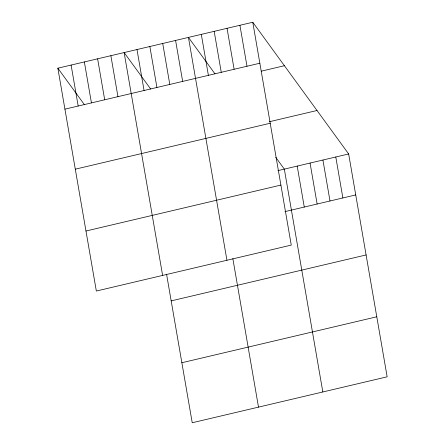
<?xml version="1.0" encoding="UTF-8"?>
<svg xmlns="http://www.w3.org/2000/svg" width="445" height="445" viewBox="0 0 445 445"><rect width="100%" height="100%" fill="white"/><g stroke="black" fill="none" stroke-linecap="round" stroke-linejoin="round"><path stroke-width="0.67" d="M252.771 22.25L291.264 245.1L96.343 291.036L57.85 68.191L252.771 22.25L348.657 153.964L387.15 376.809L192.229 422.75L166.569 274.215M64.925 109.153L259.847 63.218M261.26 71.172L284.416 65.715M269.414 121.713L317.012 110.499M75.294 169.178L270.215 123.237M277.897 170.641L348.657 153.964M85.98 231.016L280.895 185.076M284.978 211.603L355.733 194.927M171.18 300.887L366.101 254.952M181.86 362.731L376.782 316.79M215.013 73.898L188.446 37.408L226.939 260.258M275.739 157.319L284.333 169.122L322.825 391.973M150.688 89.061L124.127 52.571L162.62 275.416M57.85 68.191L84.416 104.681M335.791 156.996L342.867 197.958M322.925 160.028L330.001 200.99M310.059 163.059L317.135 204.021M297.199 166.091L304.274 207.059M239.911 25.282L246.986 66.249M227.045 28.313L234.12 69.281M214.179 31.345L221.254 72.312M201.312 34.376L208.388 75.344M232.846 258.595L258.501 407.13M175.586 40.439L182.661 81.407M162.72 43.477L169.795 84.439M149.854 46.508L156.929 87.47M136.988 49.54L144.063 90.502M110.872 55.692L117.947 96.66M97.616 58.818L104.692 99.786M84.361 61.944L91.436 102.906M71.105 65.065L78.181 106.032"/></g></svg>
